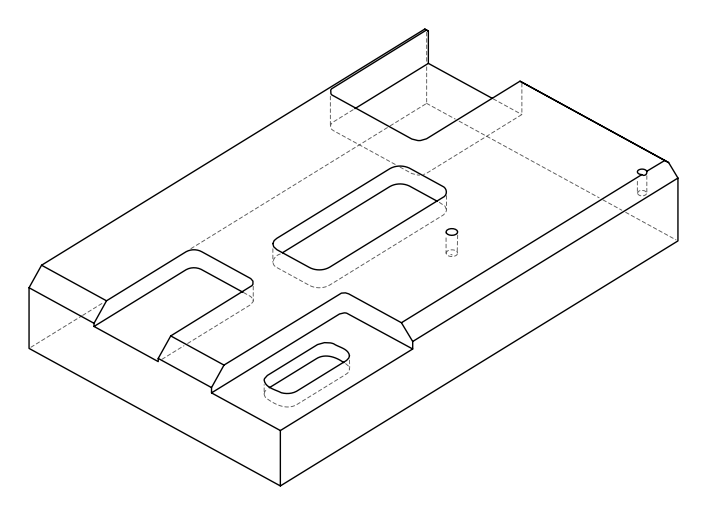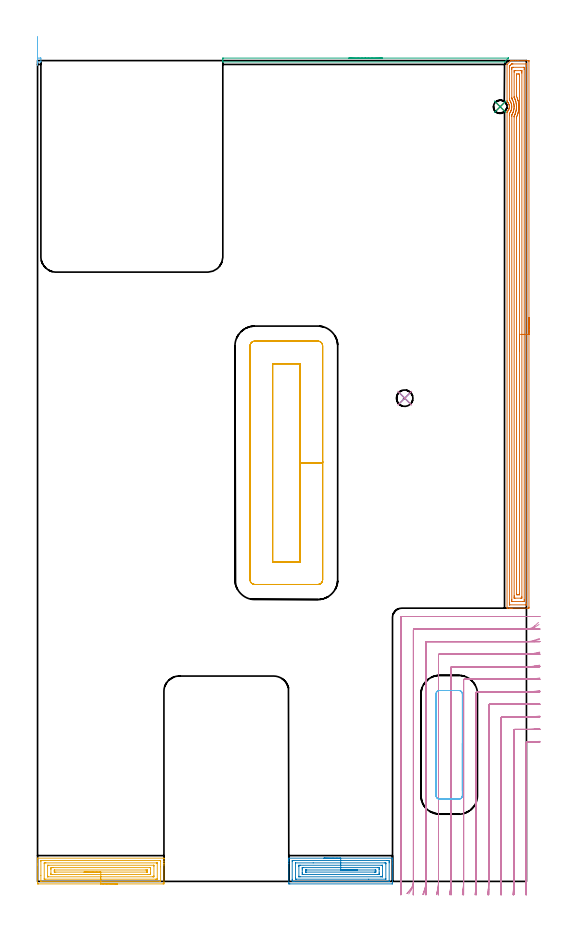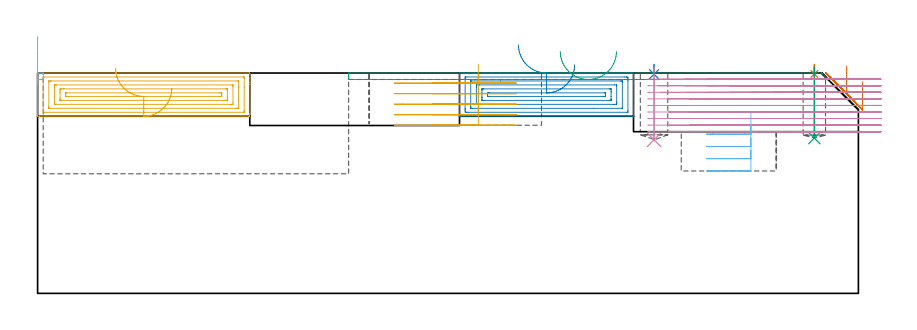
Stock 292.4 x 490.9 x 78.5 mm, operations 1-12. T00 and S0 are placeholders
(PLAN: 14 operations, 6 tool changes, 111.4 min)
(1 SPOT_DRILL | STEP1POCKET | NXT0321_9005460120000 | 0.03 min | 1 mm3)
(2 SPOT_DRILL_1 | STEP1POCKET_1 | NXT0321_9005460120000 | 0.03 min | 1 mm3)
(3 DRILL_BLIND_HOLE_INTO_CENTER | STEP1POCKET | NXT0301_126 | 0.1 min | 1118 mm3)
(4 DRILL_BLIND_HOLE_INTO_CENTER_1 | STEP1POCKET_1 | NXT0301_069 | 0.1 min | 1693 mm3)
(5 AREA_MILL | FG_CHAMFER_SURFACE | UGT0205_001 | 3.88 min | 9827 mm3)
(6 AREA_MILL_1 | FG_CHAMFER_SURFACE_1 | UGT0205_001 | 0.17 min | 10 mm3)
(7 AREA_MILL_2 | FG_CHAMFER_SURFACE_2 | UGT0205_001 | 13.37 min | 28684 mm3)
(8 AREA_MILL_3 | FG_CHAMFER_SURFACE_3 | UGT0205_001 | 3.23 min | 9075 mm3)
(9 AREA_MILL_4 | FG_CHAMFER_SURFACE_4 | UGT0205_001 | 1.51 min | 454 mm3)
(10 MILL_CORNER_NOTCH_RECTANGULAR | CORNER_NOTCH_RECTANGULAR | NXT0201_013 | Follow Part, ap 2.5, ae 75% | 37.44 min | 271999 mm3)
(11 MILL_RECTANGULAR_POCKET | POCKET_RECTANGULAR_STRAIGHT | UGT0201_100 | Follow Part, ap 4.5, ae 75% | 7.11 min | 184523 mm3)
(12 MILL_RECTANGULAR_POCKET_1 | POCKET_RECTANGULAR_STRAIGHT_1 | UGT0201_100 | Follow Part, ap 4.5, ae 75% | 1.74 min | 37816 mm3)
(13 MILL_SLOT | SLOT_PARTIAL_RECTANGULAR | NXT0201_012 | Follow Part, ap 4, ae 75% | 33.26 min | 492785 mm3)
(14 MILL_SLOT_1 | SLOT_PARTIAL_RECTANGULAR_1 | NXT0201_012 | Follow Part, ap 4, ae 75% | 9.45 min | 169216 mm3)
(TOOL NXT0321_9005460120000 | NC Spot Drill, 142deg, 12mm, Carbide, Uncoated | D12 PA142 FL30 Z2)
(TOOL NXT0301_126 | Carbide Drill 8mm [861.1-0800-024A1-GP GC34] | D8 PA150 FL25 Z2)
(TOOL NXT0301_069 | Carbide Drill 9.8mm [860.1-0980-029A1-MM 2214] | D9.8 PA140 FL47 Z2)
(TOOL UGT0205_001 | Chamfer Mill 20 x 3 x 45 deg. | D20 FL50 Z2)
(TOOL NXT0201_013 | ENDMILL 10mm | D10 FL30 Z4)
(TOOL UGT0201_100 | End Mill 18 mm | D18 FL22 Z2)
(TOOL NXT0201_012 | ENDMILL 16mm [2P460-1600-NA 1630] | D16 FL38 Z6)
(OP 1 SPOT_DRILL)
G17 G21 G94 G90
T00 M6
G54
G17 G0 G90 X276.7 Y463.3 S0 M3
G43 Z88.5 H0
G94 G81 G98 Z78.156 F250. R81.5
G80
M5
M2
(OP 2 SPOT_DRILL_1)
G17 G21 G94 G90
T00 M6
G54
G17 G0 G90 X219.6 Y289. S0 M3
G43 Z88.5 H0
G94 G81 G98 Z78.078 F250. R81.5
G80
M5
M2
(OP 3 DRILL_BLIND_HOLE_INTO_CENTER)
G17 G21 G94 G90
T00 M6
G54
G17 G0 G90 X276.7 Y463.3 S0 M3
G43 Z88.5 H1
G94 G81 G98 Z55.3 F250. R80.5
G80
M5
M2
(OP 4 DRILL_BLIND_HOLE_INTO_CENTER_1)
G17 G21 G94 G90
T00 M6
G54
G17 G0 G90 X219.6 Y289. S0 M3
G43 Z88.5 H1
G94 G81 G98 Z54.7 F250. R80.5
G80
M5
M2
(OP 5 AREA_MILL)
G17 G21 G94 G90
T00 M6
G54
G17 G0 G90 X47.8 Y-1.5 S1061 M3
G43 Z88.5 H0
Z73.1
G94 G1 X47.762 Z72.228 F250.
X47.648 Z71.363
X47.459 Z70.512
X47.197 Z69.68
X46.863 Z68.874
X46.46 Z68.1
X45.991 Z67.364
X45.46 Z66.672
X44.871 Z66.029
X44.228 Z65.44
X43.536 Z64.908
X42.8 Z64.44
X42.026 Z64.037
X41.22 Z63.703
X40.388 Z63.441
X39.536 Z63.252
X38.672 Z63.138
X37.8 Z63.1
X0.533
X0.217 Y-1.496 Z63.102
X0.01 Y-1.491 Z63.105
X0. Y-1.278 Z63.318
Y9.762 Z74.355
Y10.472 Z75.07
Y10.652 Z75.249
Y13.668 Z78.266
X0.007 Y13.875 Z78.468
X0.01 Y13.897 Z78.489
X0.09 Y13.9 Z78.5
X75.51
X75.59 Y13.897 Z78.489
X75.593 Y13.875 Z78.468
X75.6 Y13.667 Z78.265
Y11.902 Z76.501
Y10.652 Z75.249
Y10.472 Z75.07
Y9.762 Z74.355
Y-0.568 Z64.028
X75.599 Y-0.923 Z63.673
X75.597 Y-1.456 Z63.141
X75.593 Y-1.491 Z63.105
X75.067 Y-1.5 Z63.1
X37.8
Y-0.086 Z64.514
X2.308 Y-0.085 Z64.515
X2.255 Y-0.084 Z64.516
X2.15 Y-0.079 Z64.521
X2.01 Y-0.07 Z64.53
X2.008 Y-0.033 Z64.567
X2.002 Y0.274 Z64.874
X2. Y3.538 Z68.138
Y11.851 Z76.451
X2.003 Y12.433 Z77.033
X2.006 Y12.47 Z77.07
X2.008 Y12.475 Z77.075
X2.028 Y12.479 Z77.079
X2.097 Y12.483 Z77.083
X2.202 Y12.485 Z77.085
X2.255 Y12.486 Z77.086
X73.292 Y12.485 Z77.085
X73.345 Y12.484 Z77.084
X73.45 Y12.479 Z77.079
X73.59 Y12.47 Z77.07
X73.592 Y12.433 Z77.033
X73.598 Y12.125 Z76.725
X73.6 Y8.785 Z73.385
Y0.549 Z65.149
X73.597 Y-0.033 Z64.567
X73.594 Y-0.07 Z64.53
X73.592 Y-0.075 Z64.525
X73.572 Y-0.079 Z64.521
X73.503 Y-0.083 Z64.517
X73.398 Y-0.085 Z64.515
X73.345 Y-0.086 Z64.514
X37.8
Y1.328 Z65.928
X4.5 Y1.329 Z65.929
X4.083 Y1.33 Z65.93
X4.024 Y1.333 Z65.933
X4.015 Y1.334 Z65.934
X4.009 Y1.389 Z65.989
X4.003 Y1.499 Z66.099
X4. Y1.831 Z66.431
Y10.735 Z75.335
X4.002 Y10.818 Z75.418
X4.008 Y10.983 Z75.583
X4.014 Y11.066 Z75.666
X4.031 Y11.067 Z75.667
X4.083 Y11.069 Z75.669
X4.552 Y11.071 Z75.671
X4.97
X71.1
X71.517 Y11.069 Z75.669
X71.576 Y11.067 Z75.667
X71.585 Y11.066 Z75.666
X71.591 Y11.011 Z75.611
X71.597 Y10.9 Z75.5
X71.6 Y10.735 Z75.335
Y10.652 Z75.252
Y1.665 Z66.265
X71.598 Y1.582 Z66.182
X71.592 Y1.417 Z66.017
X71.586 Y1.334 Z65.934
X71.569 Y1.332 Z65.932
X71.517 Y1.331 Z65.931
X71.048 Y1.329 Z65.929
X70.63 Y1.328 Z65.928
X37.8
Y2.743 Z67.343
X6.306
X6.138 Y2.744 Z67.344
X6.055 Y2.746 Z67.346
X6.02 Y2.749 Z67.349
X6.01 Y2.771 Z67.371
X6.001 Y3.385 Z67.985
Y8.871 Z73.471
X6.008 Y9.61 Z74.21
X6.018 Y9.651 Z74.251
X6.06 Y9.653 Z74.253
X6.157 Y9.656 Z74.256
X6.353 Y9.657 Z74.257
X6.744
X69.294
X69.462 Y9.656 Z74.256
X69.545 Y9.654 Z74.254
X69.58 Y9.651 Z74.251
X69.59 Y9.629 Z74.229
X69.599 Y9.015 Z73.615
Y3.529 Z68.129
X69.592 Y2.79 Z67.39
X69.582 Y2.749 Z67.349
X69.54 Y2.746 Z67.346
X69.443 Y2.744 Z67.344
X69.247 Y2.743 Z67.343
X68.856
X37.8
Y4.157 Z68.757
X8.519
X8.258 Y4.158 Z68.758
X8.084 Y4.161 Z68.761
X8.023 Y4.164 Z68.764
X8.009 Y4.169 Z68.769
X8.006 Y4.183 Z68.783
X8.002 Y4.246 Z68.846
X8. Y4.419 Z69.019
Y4.94 Z69.54
Y7.09 Z71.69
X8.001 Y7.61 Z72.21
X8.005 Y7.981 Z72.581
X8.01 Y8.234 Z72.834
X8.261 Y8.24 Z72.84
X8.519 Y8.242 Z72.842
X9.145 Y8.243 Z72.843
X9.406
X67.081
X67.342 Y8.242 Z72.842
X67.516 Y8.239 Z72.839
X67.577 Y8.236 Z72.836
X67.591 Y8.231 Z72.831
X67.594 Y8.217 Z72.817
X67.598 Y8.154 Z72.754
X67.6 Y7.981 Z72.581
Y7.46 Z72.06
Y5.31 Z69.91
X67.599 Y4.789 Z69.389
X67.595 Y4.419 Z69.019
X67.59 Y4.166 Z68.766
X67.339 Y4.16 Z68.76
X67.081 Y4.158 Z68.758
X66.455 Y4.157 Z68.757
X66.194
X37.8
Y5.571 Z70.171
X10.92 Y5.572 Z70.172
X10.294 Y5.575 Z70.175
X10.026 Y5.578 Z70.178
X10.01 Y5.585 Z70.185
X10.004 Y5.6 Z70.2
X10.001 Y6.2 Z70.8
Y6.493 Z71.093
X10.008 Y6.789 Z71.389
X10.01 Y6.823 Z71.423
X10.021 Y6.824 Z71.424
X10.059 Y6.827 Z71.427
X10.137 Y6.828 Z71.428
X10.294 Y6.829 Z71.429
X64.68 Y6.828 Z71.428
X65.306 Y6.825 Z71.425
X65.574 Y6.822 Z71.422
X65.59 Y6.815 Z71.415
X65.596 Y6.799 Z71.399
X65.599 Y6.2 Z70.8
Y5.907 Z70.507
X65.592 Y5.611 Z70.211
X65.59 Y5.577 Z70.177
X65.579 Y5.575 Z70.175
X65.541 Y5.573 Z70.173
X65.463 Y5.572 Z70.172
X65.306 Y5.571 Z70.171
X37.8
X36.928 Z70.209
X36.063 Z70.323
X35.212 Z70.512
X34.38 Z70.774
X33.574 Z71.108
X32.8 Z71.511
X32.064 Z71.98
X31.372 Z72.511
X30.729 Z73.1
X30.14 Z73.743
X29.608 Z74.435
X29.14 Z75.171
X28.737 Z75.945
X28.403 Z76.751
X28.141 Z77.583
X27.952 Z78.435
X27.838 Z79.299
X27.8 Z80.171
G0 Z88.5
M5
M2
(OP 6 AREA_MILL_1)
G17 G21 G94 G90
T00 M6
G54
G17 G0 G90 X0. Y491.25 S1061 M3
G43 Z91.491 H0
G94 G1 Y490.661 Z90.848 F250.
Y490.13 Z90.156
Y489.661 Z89.42
Y489.258 Z88.646
Y488.924 Z87.84
Y488.662 Z87.008
Y488.473 Z86.156
Y488.359 Z85.291
Y488.321 Z84.42
Y488.359 Z83.548
Y488.473 Z82.683
Y488.662 Z81.832
Y488.924 Z81.
Y489.258 Z80.194
Y489.661 Z79.42
Y490.13 Z78.684
Y490.661 Z77.992
Y491.25 Z77.349
Y492.336 Z76.261
X0.003 Y492.391 Z76.205
X0.111 Y492.397 Z76.203
X0.255 Y492.4 Z76.2
X1.444
X1.746
X1.889 Y492.397 Z76.203
X1.997 Y492.391 Z76.206
X2. Y492.336 Z76.261
X1.999 Y490.239 Z78.359
X1.99 Y490.103 Z78.489
X1.889 Y490.1 Z78.5
X0.111
X0.01 Y490.103 Z78.489
X0. Y490.24 Z78.358
Y490.816 Z77.783
Y491.25 Z77.349
Y491.893 Z76.759
Y492.585 Z76.228
Y493.321 Z75.76
Y494.095 Z75.357
Y494.901 Z75.023
Y495.733 Z74.761
Y496.585 Z74.572
Y497.45 Z74.458
Y498.321 Z74.42
Y499.193 Z74.458
Y500.058 Z74.572
Y500.909 Z74.761
Y501.741 Z75.023
Y502.547 Z75.357
Y503.321 Z75.76
Y504.057 Z76.228
Y504.749 Z76.759
Y505.392 Z77.349
G0 Z88.5
M5
M2
(OP 7 AREA_MILL_2)
G17 G21 G94 G90
T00 M6
G54
G17 G0 G90 X293.9 Y337.15 S1061 M3
G43 Z88.5 H0
Z75.4
G94 G1 Y337.112 Z74.528 F250.
Y336.998 Z73.664
Y336.809 Z72.812
Y336.547 Z71.98
Y336.213 Z71.174
Y335.81 Z70.4
Y335.342 Z69.664
Y334.81 Z68.972
Y334.221 Z68.329
Y333.578 Z67.74
Y332.886 Z67.208
Y332.15 Z66.74
Y331.376 Z66.337
Y330.57 Z66.003
Y329.738 Z65.741
Y328.886 Z65.552
Y328.022 Z65.438
Y327.15 Z65.4
X293.899 Y164.025 Z65.401
X293.897 Y163.617 Z65.402
X293.892 Y163.41 Z65.405
X293.496 Y163.4 Z65.801
X283.838 Z75.457
X283.309 Z75.988
X282.96 Z76.336
X282.431 Z76.865
X282.082 Z77.213
X281.121 Z78.178
X280.959 Y163.402 Z78.334
X280.802 Y163.41 Z78.489
X280.8 Y163.578 Z78.5
Y459.885
X280.799 Y460.254 Z78.484
X280.87 Y460.326 Z78.419
X280.925 Y460.379 Z78.368
X281.062 Y460.512 Z78.235
X281.204 Y460.667 Z78.095
X281.236 Y460.702 Z78.062
X281.483 Y461.026 Z77.815
X281.496 Y461.048 Z77.802
X281.655 Y461.304 Z77.642
X281.807 Y461.596 Z77.49
X281.981 Y462.037 Z77.314
X282.002 Y462.119 Z77.29
X282.055 Y462.302 Z77.242
X282.082 Y462.397 Z77.217
X282.103 Y462.476 Z77.194
X282.106 Y462.489 Z77.191
X282.116 Y462.566 Z77.177
X282.14 Y462.725 Z77.155
X282.16 Y462.864 Z77.133
X282.171 Y462.934 Z77.124
X282.177 Y463.083 Z77.119
X282.18 Y463.249 Z77.106
X282.181 Y463.27 Z77.105
X282.184 Y463.315 Z77.106
X282.187 Y463.382 Z77.107
X282.181 Y463.46 Z77.111
X282.18 Y463.484 Z77.115
X282.17 Y463.637 Z77.129
X282.155 Y463.831 Z77.143
X282.066 Y464.276 Z77.23
X282.04 Y464.354 Z77.253
X281.971 Y464.58 Z77.328
X281.923 Y464.729 Z77.375
X281.891 Y464.801 Z77.406
X281.729 Y465.169 Z77.569
X281.643 Y465.323 Z77.655
X281.612 Y465.377 Z77.686
X281.483 Y465.577 Z77.816
X281.476 Y465.586 Z77.823
X281.392 Y465.695 Z77.905
X281.293 Y465.825 Z78.007
X281.089 Y466.062 Z78.211
X280.992 Y466.158 Z78.308
X280.899 Y466.247 Z78.396
X280.802 Y466.345 Z78.488
X280.8 Y467.035 Z78.5
Y488.487
X280.804 Y488.594 Z78.489
X280.879 Y488.68 Z78.418
X283.055 Y490.857 Z76.242
X283.09 Y490.89 Z76.207
X283.361 Y490.899 Z75.934
X283.658 Y490.9 Z75.641
X284.017 Z75.282
X284.716 Z74.58
X285.943 Z73.354
X287.35 Z71.946
X293.496 Z65.801
X293.763 Y490.898 Z65.535
X293.892 Y490.89 Z65.406
X293.899 Y490.759 Z65.399
X293.9 Y490.275 Z65.4
Y327.15
X292.486 Z66.814
Y165.948
X292.479 Y165.417 Z66.821
X292.459 Y165.41 Z66.841
X292.388 Y165.405 Z66.912
X292.28 Y165.402 Z67.02
X292.145 Y165.4 Z67.155
X291.74 Z67.56
X282.486 Z76.814
X282.29 Y165.403 Z77.01
X282.257 Y165.405 Z77.043
X282.226 Y165.409 Z77.074
X282.221 Y165.452 Z77.079
X282.216 Y165.676 Z77.084
X282.215 Y165.812 Z77.085
X282.214 Y166.571 Z77.086
Y458.097
X282.215 Y458.855 Z77.085
X282.217 Y458.991 Z77.083
X282.221 Y459.18 Z77.079
X282.232 Y459.266 Z77.068
X282.279 Y459.335 Z77.021
X282.42 Y459.54 Z76.88
X282.648 Y459.885 Z76.652
X282.767 Y460.081 Z76.533
X282.96 Y460.451 Z76.34
X283.06 Y460.677 Z76.24
X283.102 Y460.779 Z76.198
X283.222 Y461.093 Z76.078
X283.298 Y461.328 Z76.002
X283.393 Y461.672 Z75.907
X283.446 Y461.872 Z75.854
X283.479 Y462.038 Z75.821
X283.559 Y462.566 Z75.741
X283.57 Y462.657 Z75.73
X283.578 Y462.743 Z75.722
X283.582 Y462.827 Z75.718
X283.596 Y463.46 Z75.704
X283.592 Y463.585 Z75.708
X283.584 Y463.718 Z75.716
X283.555 Y464.046 Z75.745
X283.514 Y464.354 Z75.786
X283.432 Y464.767 Z75.868
X283.37 Y465.032 Z75.93
X283.303 Y465.248 Z75.997
X283.202 Y465.564 Z76.098
X282.975 Y466.127 Z76.325
X282.968 Y466.142 Z76.332
X282.96 Y466.158 Z76.34
X282.651 Y466.721 Z76.649
X282.442 Y467.035 Z76.858
X282.221 Y467.349 Z77.079
X282.219 Y467.368 Z77.081
X282.217 Y467.415 Z77.083
X282.214 Y467.794 Z77.086
Y467.929
Y486.7
X282.216 Y487.457 Z77.084
X282.219 Y487.525 Z77.081
X282.221 Y487.555 Z77.079
X282.252 Y487.594 Z77.048
X282.606 Y487.954 Z76.694
X283.138 Y488.487 Z76.162
X283.495 Y488.836 Z75.805
X283.543 Y488.881 Z75.757
X283.636 Y488.89 Z75.664
X283.838 Y488.894 Z75.462
X284.311 Y488.899 Z74.989
X292.213 Y488.9 Z67.087
X292.41 Y488.897 Z66.89
X292.443 Y488.895 Z66.857
X292.474 Y488.891 Z66.826
X292.479 Y488.848 Z66.821
X292.484 Y488.624 Z66.816
X292.485 Y488.487 Z66.815
X292.486 Y487.729 Z66.814
Y327.15
X291.072 Z68.228
X291.071 Y168.494 Z68.229
X291.07 Y168.282 Z68.23
X291.065 Y167.6 Z68.235
X291.052 Y167.407 Z68.248
X289.984 Y167.4 Z69.316
X284.033 Y167.401 Z75.267
X283.838 Y167.405 Z75.462
X283.648 Y167.41 Z75.652
X283.635 Y167.6 Z75.665
X283.632 Y167.809 Z75.668
X283.629 Y168.494 Z75.671
Y168.707
X283.628 Y457.416 Z75.672
X283.629 Y458.097 Z75.671
X283.631 Y458.307 Z75.669
X283.635 Y458.38 Z75.665
X283.639 Y458.427 Z75.661
X283.66 Y458.463 Z75.64
X283.838 Y458.767 Z75.462
X283.918 Y458.909 Z75.382
X283.961 Y458.991 Z75.339
X284.116 Y459.299 Z75.184
X284.209 Y459.507 Z75.091
X284.365 Y459.885 Z74.935
X284.466 Y460.14 Z74.834
X284.67 Y460.779 Z74.63
X284.681 Y460.814 Z74.619
X284.716 Y460.942 Z74.584
X284.848 Y461.538 Z74.452
X284.869 Y461.672 Z74.431
X284.961 Y462.317 Z74.339
X284.983 Y462.566 Z74.317
X285.003 Y463.167 Z74.297
X285.01 Y463.46 Z74.29
X284.974 Y464.091 Z74.326
X284.952 Y464.354 Z74.348
X284.907 Y464.698 Z74.393
X284.833 Y465.128 Z74.467
X284.808 Y465.248 Z74.492
X284.716 Y465.658 Z74.584
X284.57 Y466.142 Z74.73
X284.499 Y466.362 Z74.801
X284.23 Y467.035 Z75.07
X284.108 Y467.311 Z75.192
X283.838 Y467.831 Z75.462
X283.784 Y467.929 Z75.516
X283.713 Y468.057 Z75.587
X283.635 Y468.189 Z75.665
X283.633 Y468.228 Z75.667
X283.631 Y468.313 Z75.669
X283.629 Y468.483 Z75.671
X283.628 Y468.823 Z75.672
X283.629 Y485.806 Z75.671
Y486.018
X283.633 Y486.359 Z75.667
X283.636 Y486.524 Z75.664
X283.8 Y486.7 Z75.5
X283.819 Y486.719 Z75.481
X283.838 Y486.737 Z75.462
X284.01 Y486.89 Z75.29
X284.179 Y486.894 Z75.121
X284.52 Y486.899 Z74.78
X290.667 Z68.633
X290.862 Y486.895 Z68.438
X291.052 Y486.89 Z68.248
X291.064 Y486.7 Z68.236
X291.068 Y486.491 Z68.232
X291.071 Y485.806 Z68.229
Y485.593
X291.072 Y327.15 Z68.228
X289.657 Z69.643
Y170.282
X289.654 Y169.724 Z69.646
X289.65 Y169.534 Z69.65
X289.641 Y169.41 Z69.659
X289.539 Y169.407 Z69.761
X289.094 Y169.4 Z70.206
X285.582 Z73.718
X285.162 Y169.407 Z74.138
X285.062 Y169.41 Z74.238
X285.05 Y169.471 Z74.25
X285.048 Y169.545 Z74.252
X285.044 Y169.948 Z74.256
X285.043 Y170.282 Z74.257
Y170.843
Y457.203
X285.045 Y457.484 Z74.255
X285.048 Y457.624 Z74.252
X285.051 Y457.69 Z74.249
X285.072 Y457.734 Z74.228
X285.246 Y458.097 Z74.054
X285.359 Y458.336 Z73.941
X285.594 Y458.879 Z73.706
X285.626 Y458.958 Z73.674
X285.638 Y458.991 Z73.662
X285.765 Y459.352 Z73.535
X285.851 Y459.623 Z73.449
X285.932 Y459.885 Z73.368
X286.052 Y460.312 Z73.248
X286.16 Y460.779 Z73.14
X286.217 Y461.038 Z73.083
X286.314 Y461.672 Z72.986
X286.333 Y461.814 Z72.967
X286.373 Y462.168 Z72.927
X286.402 Y462.566 Z72.898
X286.406 Y462.633 Z72.894
X286.428 Y463.46 Z72.872
Y463.505
X286.379 Y464.354 Z72.921
X286.371 Y464.457 Z72.929
X286.323 Y464.871 Z72.977
X286.267 Y465.248 Z73.033
X286.222 Y465.502 Z73.078
X286.088 Y466.142 Z73.212
X286.039 Y466.355 Z73.261
X285.95 Y466.673 Z73.35
X285.836 Y467.035 Z73.464
X285.775 Y467.222 Z73.525
X285.594 Y467.701 Z73.706
X285.503 Y467.929 Z73.797
X285.437 Y468.089 Z73.863
X285.212 Y468.562 Z74.088
X285.086 Y468.823 Z74.214
X285.051 Y468.896 Z74.249
X285.048 Y468.964 Z74.252
X285.045 Y469.104 Z74.255
X285.043 Y469.384 Z74.257
Y484.018
X285.046 Y484.576 Z74.254
X285.05 Y484.766 Z74.25
X285.059 Y484.89 Z74.241
X285.161 Y484.893 Z74.139
X285.606 Y484.9 Z73.694
X289.118 Z70.182
X289.538 Y484.893 Z69.762
X289.638 Y484.89 Z69.662
X289.65 Y484.829 Z69.65
X289.652 Y484.755 Z69.648
X289.656 Y484.352 Z69.644
X289.657 Y484.018 Z69.643
Y483.457
Y327.15
X288.243 Z71.057
Y172.054
X288.228 Y171.41 Z71.072
X288.004 Y171.404 Z71.296
X287.35 Y171.401 Z71.95
X287.128 Z72.172
X286.472 Y171.41 Z72.828
X286.457 Y172.069 Z72.843
Y172.084
Y456.324
X286.472 Y457.056 Z72.828
X286.514 Y457.16 Z72.786
X286.531 Y457.203 Z72.769
X286.774 Y457.789 Z72.526
X286.897 Y458.097 Z72.403
X287.021 Y458.432 Z72.279
X287.203 Y458.991 Z72.097
X287.238 Y459.105 Z72.062
X287.35 Y459.496 Z71.95
X287.428 Y459.806 Z71.872
X287.446 Y459.885 Z71.854
X287.587 Y460.538 Z71.713
X287.624 Y460.779 Z71.676
X287.703 Y461.313 Z71.597
X287.748 Y461.672 Z71.552
X287.79 Y462.119 Z71.51
X287.814 Y462.566 Z71.486
X287.828 Y462.974 Z71.472
X287.839 Y463.46 Z71.461
X287.822 Y463.873 Z71.478
X287.795 Y464.354 Z71.505
X287.758 Y464.833 Z71.542
X287.712 Y465.248 Z71.588
X287.614 Y465.872 Z71.686
X287.562 Y466.142 Z71.738
X287.383 Y467.001 Z71.917
X287.375 Y467.035 Z71.925
X287.35 Y467.127 Z71.95
X287.101 Y467.929 Z72.199
X286.963 Y468.323 Z72.337
X286.764 Y468.823 Z72.536
X286.472 Y469.529 Z72.828
X286.458 Y469.717 Z72.842
Y469.732
X286.457 Y482.246 Z72.843
X286.472 Y482.89 Z72.828
X286.696 Y482.896 Z72.604
X287.35 Y482.899 Z71.95
X287.572 Y482.898 Z71.728
X288.228 Y482.89 Z71.072
X288.236 Y482.231 Z71.064
X288.243 Y481.337 Z71.057
Y327.15
Y326.278 Z71.095
Y325.414 Z71.209
Y324.562 Z71.398
Y323.73 Z71.66
Y322.924 Z71.994
Y322.15 Z72.397
Y321.414 Z72.865
Y320.722 Z73.396
Y320.079 Z73.986
Y319.49 Z74.629
Y318.958 Z75.321
Y318.49 Z76.057
Y318.087 Z76.831
Y317.753 Z77.637
Y317.491 Z78.469
Y317.302 Z79.32
Y317.188 Z80.185
Y317.15 Z81.057
G0 Z88.5
M5
M2
(OP 8 AREA_MILL_3)
G17 G21 G94 G90
T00 M6
G54
G17 G0 G90 X171.3 Y13.9 S1061 M3
G43 Z88.5 H0
G94 G1 X171.338 Z87.628 F250.
X171.452 Z86.763
X171.641 Z85.912
X171.903 Z85.08
X172.237 Z84.274
X172.64 Z83.5
X173.108 Z82.764
X173.64 Z82.072
X174.229 Z81.429
X174.872 Z80.84
X175.564 Z80.308
X176.3 Z79.84
X177.074 Z79.437
X177.88 Z79.103
X178.712 Z78.841
X179.564 Z78.652
X180.428 Z78.538
X181.3 Z78.5
X212.126
X212.29 Y13.897 Z78.488
X212.293 Y13.851 Z78.442
X212.3 Y13.452 Z78.051
Y13.125 Z77.724
Y12.433 Z77.028
Y11.196 Z75.793
Y10.652 Z75.247
Y10.034 Z74.629
Y-0.923 Z63.674
X212.298 Y-1.197 Z63.4
X212.29 Y-1.492 Z63.106
X211.995 Y-1.499 Z63.099
X150.92 Y-1.5 Z63.1
X150.348 Y-1.494 Z63.104
X150.308 Y-1.492 Z63.106
X150.3 Y-0.923 Z63.674
Y10.652 Z75.247
Y12.087 Z76.683
Y12.433 Z77.028
Y13.125 Z77.724
Y13.452 Z78.052
X150.307 Y13.851 Z78.442
X150.31 Y13.897 Z78.488
X150.474 Y13.9 Z78.5
X181.3
Y12.486 Z77.086
X208.999
X209.843 Y12.482 Z77.082
X209.893 Y12.479 Z77.079
X210.29 Y12.433 Z77.033
X210.297 Y12.03 Z76.63
X210.299 Y11.542 Z76.142
X210.3 Y11.137 Z75.737
X210.299 Y0.453 Z65.053
X210.292 Y-0.033 Z64.567
X210.29 Y-0.077 Z64.523
X210.105 Y-0.082 Z64.518
X209.999 Y-0.085 Z64.515
X153.601 Y-0.086 Z64.514
X152.757 Y-0.082 Z64.518
X152.707 Y-0.079 Z64.521
X152.31 Y-0.033 Z64.567
X152.303 Y0.37 Z64.97
X152.301 Y0.858 Z65.458
X152.3 Y1.264 Z65.864
X152.301 Y11.947 Z76.547
X152.308 Y12.433 Z77.033
X152.31 Y12.477 Z77.077
X152.495 Y12.482 Z77.082
X152.601 Y12.485 Z77.085
X181.3 Y12.486 Z77.086
Y11.072 Z75.672
X207.685 Y11.071 Z75.671
X208.106 Y11.07 Z75.67
X208.245 Y11.068 Z75.668
X208.287 Y11.065 Z75.665
X208.294 Y10.975 Z75.575
X208.298 Y10.846 Z75.446
X208.3 Y10.652 Z75.252
Y10.458 Z75.058
X208.299 Y1.556 Z66.156
X208.29 Y1.361 Z65.961
X208.281 Y1.335 Z65.935
X208.263 Y1.332 Z65.932
X208.211 Y1.329 Z65.929
X198.084 Y1.328 Z65.928
X154.915 Y1.329 Z65.929
X154.494 Y1.33 Z65.93
X154.355 Y1.332 Z65.932
X154.313 Y1.335 Z65.935
X154.306 Y1.425 Z66.025
X154.302 Y1.554 Z66.154
X154.3 Y1.748 Z66.348
Y1.942 Z66.542
X154.301 Y10.844 Z75.444
X154.31 Y11.038 Z75.638
X154.319 Y11.065 Z75.665
X154.337 Y11.068 Z75.668
X154.389 Y11.071 Z75.671
X164.842 Y11.072 Z75.672
X181.3
Y9.657 Z74.257
X205.53
X206.232 Y9.655 Z74.255
X206.272 Y9.653 Z74.253
X206.288 Y9.651 Z74.251
X206.291 Y9.632 Z74.232
X206.296 Y9.527 Z74.127
X206.299 Y9.314 Z73.914
X206.3 Y3.547 Z68.147
X206.298 Y3.093 Z67.693
X206.295 Y2.875 Z67.475
X206.29 Y2.767 Z67.367
X206.287 Y2.749 Z67.349
X206.265 Y2.747 Z67.347
X206.212 Y2.745 Z67.345
X205.425 Y2.743 Z67.343
X205.32
X157.07
X156.368 Y2.745 Z67.345
X156.328 Y2.747 Z67.347
X156.312 Y2.749 Z67.349
X156.309 Y2.768 Z67.368
X156.304 Y2.873 Z67.473
X156.301 Y3.086 Z67.686
X156.3 Y8.853 Z73.453
X156.302 Y9.307 Z73.907
X156.305 Y9.525 Z74.125
X156.31 Y9.633 Z74.233
X156.313 Y9.651 Z74.251
X156.335 Y9.653 Z74.253
X156.388 Y9.655 Z74.255
X157.175 Y9.657 Z74.257
X157.28
X181.3
Y8.243 Z72.843
X203.638 Y8.242 Z72.842
X204.273 Y8.239 Z72.839
X204.282 Y8.237 Z72.837
X204.293 Y8.218 Z72.818
X204.297 Y7.981 Z72.581
X204.3 Y7.321 Z71.921
Y7.09 Z71.69
Y5.54 Z70.14
Y4.65 Z69.25
X204.298 Y4.419 Z69.019
X204.294 Y4.254 Z68.854
X204.29 Y4.174 Z68.774
X204.28 Y4.164 Z68.764
X204.239 Y4.161 Z68.761
X204.164 Y4.159 Z68.759
X203.901 Y4.157 Z68.757
X203.638
X158.962 Y4.158 Z68.758
X158.327 Y4.161 Z68.761
X158.318 Y4.163 Z68.763
X158.307 Y4.182 Z68.782
X158.303 Y4.419 Z69.019
X158.3 Y5.079 Z69.679
Y5.31 Z69.91
Y6.86 Z71.46
Y7.75 Z72.35
X158.302 Y7.981 Z72.581
X158.306 Y8.146 Z72.746
X158.31 Y8.226 Z72.826
X158.32 Y8.236 Z72.836
X158.361 Y8.239 Z72.839
X158.436 Y8.241 Z72.841
X158.699 Y8.243 Z72.843
X158.962
X181.3
Y6.829 Z71.429
X201.851 Y6.828 Z71.428
X202.115 Y6.827 Z71.427
X202.23 Y6.824 Z71.424
X202.281 Y6.822 Z71.422
X202.29 Y6.796 Z71.396
X202.297 Y6.646 Z71.246
X202.299 Y6.2 Z70.8
X202.298 Y5.754 Z70.354
X202.292 Y5.604 Z70.204
X202.29 Y5.582 Z70.182
X202.281 Y5.578 Z70.178
X202.245 Y5.575 Z70.175
X202.166 Y5.573 Z70.173
X201.851 Y5.571 Z70.171
X201.588
X160.749 Y5.572 Z70.172
X160.485 Y5.573 Z70.173
X160.37 Y5.576 Z70.176
X160.319 Y5.578 Z70.178
X160.31 Y5.604 Z70.204
X160.303 Y5.754 Z70.354
X160.301 Y6.2 Z70.8
X160.302 Y6.646 Z71.246
X160.307 Y6.796 Z71.396
X160.31 Y6.818 Z71.418
X160.319 Y6.822 Z71.422
X160.355 Y6.825 Z71.425
X160.434 Y6.827 Z71.427
X160.749 Y6.829 Z71.429
X161.012
X181.3
X182.172 Z71.467
X183.036 Z71.581
X183.888 Z71.77
X184.72 Z72.032
X185.526 Z72.366
X186.3 Z72.769
X187.036 Z73.237
X187.728 Z73.768
X188.371 Z74.358
X188.96 Z75.001
X189.492 Z75.693
X189.96 Z76.429
X190.363 Z77.203
X190.697 Z78.009
X190.959 Z78.841
X191.148 Z79.692
X191.262 Z80.557
X191.3 Z81.429
G0 Z88.5
M5
M2
(OP 9 AREA_MILL_4)
G17 G21 G94 G90
T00 M6
G54
G17 G0 G90 X186.2 Y492.4 S1061 M3
G43 Z88.5 H0
Z86.2
G94 G1 X186.238 Z85.328 F250.
X186.352 Z84.463
X186.541 Z83.612
X186.803 Z82.78
X187.137 Z81.974
X187.54 Z81.2
X188.008 Z80.464
X188.54 Z79.772
X189.129 Z79.129
X189.772 Z78.54
X190.464 Z78.008
X191.2 Z77.54
X191.974 Z77.137
X192.78 Z76.803
X193.612 Z76.541
X194.464 Z76.352
X195.328 Z76.238
X196.2 Z76.2
X281.439 Y492.399 Z76.199
X281.511 Y492.398 Z76.198
X281.568 Y492.396 Z76.196
X281.58 Y492.393 Z76.198
X281.583 Y492.391 Z76.199
X281.562 Y492.358 Z76.234
X281.48 Y492.278 Z76.318
X281.439 Y492.238 Z76.359
X279.457 Y490.257 Z78.342
X279.332 Y490.133 Z78.463
X279.295 Y490.104 Z78.49
X279.208 Y490.1 Z78.5
X110.96
X110.81 Y490.103 Z78.488
X110.8 Y490.201 Z78.391
Y490.302 Z78.297
Y490.624 Z77.975
Y491.25 Z77.344
X110.804 Y492.391 Z76.205
X110.82 Y492.393 Z76.204
X110.961 Y492.4 Z76.2
X196.2
X197.072 Z76.238
X197.936 Z76.352
X198.788 Z76.541
X199.62 Z76.803
X200.426 Z77.137
X201.2 Z77.54
X201.936 Z78.008
X202.628 Z78.54
X203.271 Z79.129
X203.86 Z79.772
X204.392 Z80.464
X204.86 Z81.2
X205.263 Z81.974
X205.597 Z82.78
X205.859 Z83.612
X206.048 Z84.463
X206.162 Z85.328
X206.2 Z86.2
G0 Z88.5
M5
M2
(OP 10 MILL_CORNER_NOTCH_RECTANGULAR)
G17 G21 G94 G90
T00 M6
G54
G17 G0 G90 X300.393 Y83.775 S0 M3
G43 Z88.641 H0
Z76.303
G94 G1 X297.4 Y83.572 F250.
G2 X292.791 Y83.401 R75. F500.
G3 X292.3 Y82.908 R0.5
G1 Y-0.021
G2 X292.135 Y-5. R75.
G1 X291.935 Y-7.993 F250.
G0 Z88.641
X300.392 Y91.316
Z76.303
G1 X297.4 Y91.091
G2 X292.326 Y90.9 R67.5 F500.
G1 X285.294
G3 X284.8 Y90.406 R0.5
G1 Y-0.021
G2 X284.616 Y-5. R67.5
G1 X284.395 Y-7.992 F250.
G0 Z88.641
X300.389 Y98.869
Z76.303
G1 X297.4 Y98.615
G2 X292.326 Y98.4 R60. F500.
G1 X277.794
G3 X277.3 Y97.906 R0.5
G1 Y-0.021
G2 X277.093 Y-5. R60.
G1 X276.844 Y-7.99 F250.
G0 Z88.641
X300.386 Y106.436
Z76.303
G1 X297.4 Y106.146
G2 X292.326 Y105.9 R52.5 F500.
G1 X270.295
G3 X269.8 Y105.405 R0.5
G1 Y-0.021
G2 X269.563 Y-5. R52.5
G1 X269.279 Y-7.986 F250.
G0 Z88.641
X300.381 Y114.025
Z76.303
G1 X297.4 Y113.687
G2 X292.326 Y113.4 R45. F500.
G1 X262.795
G3 X262.3 Y112.905 R0.5
G1 Y-0.021
G2 X262.024 Y-5. R45.
G1 X261.692 Y-7.982 F250.
G0 Z88.641
X300.372 Y121.651
Z76.303
G1 X297.4 Y121.245
G2 X292.326 Y120.9 R37.5 F500.
G1 X255.295
G3 X254.8 Y120.405 R0.5
G1 Y-0.021
G2 X254.468 Y-5. R37.5
G1 X254.07 Y-7.973 F250.
G0 Z88.641
X300.357 Y129.34
Z76.303
G1 X297.4 Y128.832
G2 X292.326 Y128.4 R30. F500.
G1 X247.796
G3 X247.3 Y127.904 R0.5
G1 Y-0.021
G2 X246.884 Y-5. R30.
G1 X246.386 Y-7.958 F250.
G0 Z88.641
X300.323 Y137.156
Z76.303
G1 X297.4 Y136.48
G2 X292.326 Y135.9 R22.5 F500.
G1 X240.296
G3 X239.8 Y135.404 R0.5
G1 Y-0.021
G2 X239.242 Y-5. R22.5
G1 X238.578 Y-7.926 F250.
G0 Z88.641
X300.223 Y145.299
Z76.303
G1 X297.4 Y144.284
G2 X292.326 Y143.4 R15. F500.
G1 X232.796
G3 X232.3 Y142.904 R0.5
G1 Y-0.021
G2 X231.449 Y-5. R15.
G1 X230.453 Y-7.83 F250.
G0 Z88.641
X299.609 Y154.906
Z76.303
G1 X297.4 Y152.877
G2 X292.326 Y150.9 R7.5 F500.
G1 X225.296
G3 X224.8 Y150.404 R0.5
G1 Y-0.021
G2 X222.908 Y-5. R7.5
G1 X220.917 Y-7.243 F250.
G0 Z88.641
X295.326 Y158.4
Z76.303
G1 X292.326
X217.796 F500.
G3 X217.3 Y157.904 R0.5
G1 Y-0.021
Y-3.021 F250.
G0 Z88.641
X300.396 Y83.666
Z73.965
G1 X297.4 Y83.506
G2 X293.408 Y83.4 R75. F500.
G1 X292.794
G3 X292.3 Y82.906 R0.5
G1 Y-0.021
G2 X292.135 Y-5. R75.
G1 X291.935 Y-7.993 F250.
G0 Z88.641
X300.395 Y91.196
Z73.965
G1 X297.4 Y91.018
G2 X293.408 Y90.9 R67.5 F500.
G1 X285.294
G3 X284.8 Y90.406 R0.5
G1 Y-0.021
G2 X284.616 Y-5. R67.5
G1 X284.395 Y-7.992 F250.
G0 Z88.641
X300.393 Y98.733
Z73.965
G1 X297.4 Y98.533
G2 X293.408 Y98.4 R60. F500.
G1 X277.794
G3 X277.3 Y97.906 R0.5
G1 Y-0.021
G2 X277.093 Y-5. R60.
G1 X276.844 Y-7.99 F250.
G0 Z88.641
X300.391 Y106.28
Z73.965
G1 X297.4 Y106.052
G2 X293.408 Y105.9 R52.5 F500.
G1 X270.295
G3 X269.8 Y105.405 R0.5
G1 Y-0.021
G2 X269.563 Y-5. R52.5
G1 X269.279 Y-7.986 F250.
G0 Z88.641
X300.388 Y113.844
Z73.965
G1 X297.4 Y113.577
G2 X293.408 Y113.4 R45. F500.
G1 X262.795
G3 X262.3 Y112.905 R0.5
G1 Y-0.021
G2 X262.024 Y-5. R45.
G1 X261.692 Y-7.982 F250.
G0 Z88.641
X300.383 Y121.433
Z73.965
G1 X297.4 Y121.113
G2 X293.408 Y120.9 R37.5 F500.
G1 X255.295
G3 X254.8 Y120.405 R0.5
G1 Y-0.021
G2 X254.468 Y-5. R37.5
G1 X254.07 Y-7.973 F250.
G0 Z88.641
X300.373 Y129.066
Z73.965
G1 X297.4 Y128.667
G2 X293.408 Y128.4 R30. F500.
G1 X247.795
G3 X247.3 Y127.905 R0.5
G1 Y-0.021
G2 X246.884 Y-5. R30.
G1 X246.386 Y-7.958 F250.
G0 Z88.641
X300.352 Y136.789
Z73.965
G1 X297.4 Y136.257
G2 X293.408 Y135.9 R22.5 F500.
G1 X240.296
G3 X239.8 Y135.404 R0.5
G1 Y-0.021
G2 X239.242 Y-5. R22.5
G1 X238.578 Y-7.926 F250.
G0 Z88.641
X300.292 Y144.74
Z73.965
G1 X297.4 Y143.941
G2 X293.408 Y143.4 R15. F500.
G1 X232.796
G3 X232.3 Y142.904 R0.5
G1 Y-0.021
G2 X231.449 Y-5. R15.
G1 X230.454 Y-7.83 F250.
G0 Z88.641
X299.94 Y153.648
Z73.965
G1 X297.4 Y152.051
G2 X293.408 Y150.9 R7.5 F500.
G1 X225.296
G3 X224.8 Y150.404 R0.5
G1 Y-0.021
G2 X222.909 Y-5. R7.5
G1 X220.917 Y-7.243 F250.
G0 Z88.641
X296.408 Y158.4
Z73.965
G1 X293.408
X217.796 F500.
G3 X217.3 Y157.904 R0.5
G1 Y-0.021
Y-3.021 F250.
G0 Z88.641
X300.4 Y83.433
Z71.627
G1 X297.4 Y83.404
G2 X296.662 Y83.4 R75. F500.
G1 X292.794
G3 X292.3 Y82.906 R0.5
G1 Y-0.958
G2 X292.191 Y-5. R75.
G1 X292.029 Y-7.996 F250.
G0 Z88.641
X300.4 Y90.937
Z71.627
G1 X297.4 Y90.904
G2 X296.662 Y90.9 R67.5 F500.
G1 X285.294
G3 X284.8 Y90.406 R0.5
G1 Y-0.958
G2 X284.679 Y-5. R67.5
G1 X284.499 Y-7.995 F250.
G0 Z88.641
X300.4 Y98.441
Z71.627
G1 X297.4 Y98.405
G2 X296.662 Y98.4 R60. F500.
G1 X277.795
G3 X277.3 Y97.906 R0.5
G1 Y-0.958
G2 X277.164 Y-5. R60.
G1 X276.962 Y-7.993 F250.
G0 Z88.641
X300.4 Y105.947
Z71.627
G1 X297.4 Y105.905
G2 X296.662 Y105.9 R52.5 F500.
G1 X270.295
G3 X269.8 Y105.405 R0.5
G1 Y-0.958
G2 X269.644 Y-5. R52.5
G1 X269.413 Y-7.991 F250.
G0 Z88.641
X300.4 Y113.455
Z71.627
G1 X297.4 Y113.406
G2 X296.662 Y113.4 R45. F500.
G1 X262.795
G3 X262.3 Y112.905 R0.5
G1 Y-0.958
G2 X262.118 Y-5. R45.
G1 X261.849 Y-7.988 F250.
G0 Z88.641
X300.399 Y120.966
Z71.627
G1 X297.4 Y120.907
G2 X296.662 Y120.9 R37.5 F500.
G1 X255.295
G3 X254.8 Y120.405 R0.5
G1 Y-0.958
G2 X254.582 Y-5. R37.5
G1 X254.258 Y-7.983 F250.
G0 Z88.641
X300.399 Y128.483
Z71.627
G1 X297.4 Y128.409
G2 X296.662 Y128.4 R30. F500.
G1 X247.796
G3 X247.3 Y127.904 R0.5
G1 Y-0.958
G2 X247.026 Y-5. R30.
G1 X246.622 Y-7.973 F250.
G0 Z88.641
X300.398 Y136.011
Z71.627
G1 X297.4 Y135.912
G2 X296.662 Y135.9 R22.5 F500.
G1 X240.296
G3 X239.8 Y135.404 R0.5
G1 Y-0.958
G2 X239.434 Y-5. R22.5
G1 X238.895 Y-7.951 F250.
G0 Z88.641
X300.396 Y143.566
Z71.627
G1 X297.4 Y143.418
G2 X296.662 Y143.4 R15. F500.
G1 X232.796
G3 X232.3 Y142.904 R0.5
G1 Y-0.958
G2 X231.745 Y-5. R15.
G1 X230.937 Y-7.889 F250.
G0 Z88.641
X300.385 Y151.232
Z71.627
G1 X297.4 Y150.936
G2 X296.662 Y150.9 R7.5 F500.
G1 X225.296
G3 X224.8 Y150.404 R0.5
G1 Y-0.958
G2 X223.618 Y-5. R7.5
G1 X222.001 Y-7.527 F250.
G0 Z88.641
X299.662 Y158.4
Z71.627
G1 X296.662
X217.796 F500.
G3 X217.3 Y157.904 R0.5
G1 Y-0.958
Y-3.958 F250.
G0 Z88.641
X300.4 Y83.4
Z69.289
G1 X297.4
X292.794 F500.
G3 X292.3 Y82.906 R0.5
G1 Y-4.289
G2 X292.297 Y-5. R75.
G1 X292.268 Y-8. F250.
G0 Z88.641
X300.4 Y90.9
Z69.289
G1 X297.4
X292.794 F500.
X285.294
G3 X284.8 Y90.406 R0.5
G1 Y-4.289
G2 X284.796 Y-5. R67.5
G1 X284.765 Y-8. F250.
G0 Z88.641
X300.4 Y98.4
Z69.289
G1 X297.4
X285.294 F500.
X277.794
G3 X277.3 Y97.906 R0.5
G1 Y-4.289
G2 X277.296 Y-5. R60.
G1 X277.26 Y-8. F250.
G0 Z88.641
X300.4 Y105.9
Z69.289
G1 X297.4
X277.794 F500.
X270.295
G3 X269.8 Y105.405 R0.5
G1 Y-4.289
G2 X269.795 Y-5. R52.5
G1 X269.755 Y-8. F250.
G0 Z88.641
X300.4 Y113.4
Z69.289
G1 X297.4
X270.295 F500.
X262.795
G3 X262.3 Y112.905 R0.5
G1 Y-4.289
G2 X262.294 Y-5. R45.
G1 X262.247 Y-8. F250.
G0 Z88.641
X300.4 Y120.9
Z69.289
G1 X297.4
X262.795 F500.
X255.295
G3 X254.8 Y120.405 R0.5
G1 Y-4.289
G2 X254.793 Y-5. R37.5
G1 X254.736 Y-7.999 F250.
G0 Z88.641
X300.4 Y128.4
Z69.289
G1 X297.4
X255.295 F500.
X247.795
G3 X247.3 Y127.905 R0.5
G1 Y-4.289
G2 X247.292 Y-5. R30.
G1 X247.22 Y-7.999 F250.
G0 Z88.641
X300.4 Y135.901
Z69.289
G1 X297.4 Y135.9
X247.795 F500.
X240.296
G3 X239.8 Y135.404 R0.5
G1 Y-4.289
G2 X239.789 Y-5. R22.5
G1 X239.694 Y-7.999 F250.
G0 Z88.641
X300.4 Y143.401
Z69.289
G1 X297.4 Y143.4
X240.296 F500.
X232.796
G3 X232.3 Y142.904 R0.5
G1 Y-4.289
G2 X232.283 Y-5. R15.
G1 X232.141 Y-7.997 F250.
G0 Z88.641
X300.4 Y150.902
Z69.289
G1 X297.4 Y150.9
X232.796 F500.
X225.296
G3 X224.8 Y150.404 R0.5
G1 Y-4.289
G2 X224.766 Y-5. R7.5
G1 X224.482 Y-7.986 F250.
G0 Z88.641
X300.395 Y158.4
Z69.289
G1 X297.395
X217.796 F500.
G3 X217.3 Y157.904 R0.5
G1 Y-4.289
Y-7.289 F250.
G0 Z88.641
X300.4 Y83.4
Z66.951
G1 X297.4
X292.794 F500.
G3 X292.3 Y82.906 R0.5
G1 Y-5.
Y-8. F250.
G0 Z88.641
X300.4 Y90.9
Z66.951
G1 X297.4
X285.294 F500.
G3 X284.8 Y90.406 R0.5
G1 Y-5.
Y-8. F250.
G0 Z88.641
X300.4 Y98.4
Z66.951
G1 X297.4
X277.794 F500.
G3 X277.3 Y97.906 R0.5
G1 Y-5.
Y-8. F250.
G0 Z88.641
X300.4 Y105.9
Z66.951
G1 X297.4
X270.295 F500.
G3 X269.8 Y105.405 R0.5
G1 Y-5.
Y-8. F250.
G0 Z88.641
X300.4 Y113.4
Z66.951
G1 X297.4
X262.795 F500.
G3 X262.3 Y112.905 R0.5
G1 Y-5.
Y-8. F250.
G0 Z88.641
X300.4 Y120.9
Z66.951
G1 X297.4
X255.295 F500.
G3 X254.8 Y120.405 R0.5
G1 Y112.905
Y-5.
Y-8. F250.
G0 Z88.641
X300.4 Y128.4
Z66.951
G1 X297.4
X247.795 F500.
G3 X247.3 Y127.905 R0.5
G1 Y120.405
Y-5.
Y-8. F250.
G0 Z88.641
X300.4 Y135.9
Z66.951
G1 X297.4
X240.296 F500.
G3 X239.8 Y135.404 R0.5
G1 Y127.905
Y-5.
X239.799 Y-8. F250.
G0 Z88.641
X300.4 Y143.4
Z66.951
G1 X297.4
X232.796 F500.
G3 X232.3 Y142.904 R0.5
G1 Y135.404
Y-5.
X232.299 Y-8. F250.
G0 Z88.641
X300.4 Y150.9
Z66.951
G1 X297.4
X225.296 F500.
G3 X224.8 Y150.404 R0.5
G1 Y142.904
Y-5.
X224.798 Y-8. F250.
G0 Z88.641
X300.4 Y158.4
Z66.951
G1 X297.4
X217.796 F500.
G3 X217.3 Y157.904 R0.5
G1 Y-4.996
Y-7.996 F250.
G0 Z88.641
X300.4 Y83.4
Z64.614
G1 X297.4
X292.794 F500.
G3 X292.3 Y82.906 R0.5
G1 Y-5.
Y-8. F250.
G0 Z88.641
X300.4 Y90.9
Z64.614
G1 X297.4
X285.294 F500.
G3 X284.8 Y90.406 R0.5
G1 Y-5.
Y-8. F250.
G0 Z88.641
X300.4 Y98.4
Z64.614
G1 X297.4
X277.794 F500.
G3 X277.3 Y97.906 R0.5
G1 Y-5.
Y-8. F250.
G0 Z88.641
X300.4 Y105.9
Z64.614
G1 X297.4
X270.295 F500.
G3 X269.8 Y105.405 R0.5
G1 Y-5.
Y-8. F250.
G0 Z88.641
X300.4 Y113.4
Z64.614
G1 X297.4
X262.795 F500.
G3 X262.3 Y112.905 R0.5
G1 Y-5.
Y-8. F250.
G0 Z88.641
X300.4 Y120.9
Z64.614
G1 X297.4
X255.295 F500.
G3 X254.8 Y120.405 R0.5
G1 Y-5.
Y-8. F250.
G0 Z88.641
X300.4 Y128.4
Z64.614
G1 X297.4
X247.795 F500.
G3 X247.3 Y127.905 R0.5
G1 Y-5.
Y-8. F250.
G0 Z88.641
X300.4 Y135.9
Z64.614
G1 X297.4
X240.296 F500.
G3 X239.8 Y135.404 R0.5
G1 Y-5.
Y-8. F250.
G0 Z88.641
X300.4 Y143.4
Z64.614
G1 X297.4
X232.796 F500.
G3 X232.3 Y142.904 R0.5
G1 Y-5.
Y-8. F250.
G0 Z88.641
X300.4 Y150.9
Z64.614
G1 X297.4
X225.296 F500.
G3 X224.8 Y150.404 R0.5
G1 Y-5.
Y-8. F250.
G0 Z88.641
X300.4 Y158.4
Z64.614
G1 X297.4
X217.796 F500.
G3 X217.3 Y157.904 R0.5
G1 Y-5.
Y-8. F250.
G0 Z88.641
X300.4 Y83.4
Z62.276
G1 X297.4
X292.794 F500.
G3 X292.3 Y82.906 R0.5
G1 Y-5.
Y-8. F250.
G0 Z88.641
X300.4 Y90.9
Z62.276
G1 X297.4
X285.294 F500.
G3 X284.8 Y90.406 R0.5
G1 Y-5.
Y-8. F250.
G0 Z88.641
X300.4 Y98.4
Z62.276
G1 X297.4
X277.794 F500.
G3 X277.3 Y97.906 R0.5
G1 Y-5.
Y-8. F250.
G0 Z88.641
X300.4 Y105.9
Z62.276
G1 X297.4
X270.295 F500.
G3 X269.8 Y105.405 R0.5
G1 Y-5.
Y-8. F250.
G0 Z88.641
X300.4 Y113.4
Z62.276
G1 X297.4
X262.795 F500.
G3 X262.3 Y112.905 R0.5
G1 Y-5.
Y-8. F250.
G0 Z88.641
X300.4 Y120.9
Z62.276
G1 X297.4
X255.295 F500.
G3 X254.8 Y120.405 R0.5
G1 Y-5.
Y-8. F250.
G0 Z88.641
X300.4 Y128.4
Z62.276
G1 X297.4
X247.796 F500.
G3 X247.3 Y127.904 R0.5
G1 Y-5.
Y-8. F250.
G0 Z88.641
X300.4 Y135.9
Z62.276
G1 X297.4
X240.296 F500.
G3 X239.8 Y135.404 R0.5
G1 Y-5.
Y-8. F250.
G0 Z88.641
X300.4 Y143.4
Z62.276
G1 X297.4
X232.796 F500.
G3 X232.3 Y142.904 R0.5
G1 Y-5.
Y-8. F250.
G0 Z88.641
X300.4 Y150.9
Z62.276
G1 X297.4
X225.296 F500.
G3 X224.8 Y150.404 R0.5
G1 Y-5.
Y-8. F250.
G0 Z88.641
X300.4 Y158.4
Z62.276
G1 X297.4
X217.796 F500.
G3 X217.3 Y157.904 R0.5
G1 Y-5.
Y-8. F250.
G0 Z88.641
X300.4 Y83.4
Z59.938
G1 X297.4
X292.794 F500.
G3 X292.3 Y82.906 R0.5
G1 Y-5.
Y-8. F250.
G0 Z88.641
X300.4 Y90.9
Z59.938
G1 X297.4
X285.294 F500.
G3 X284.8 Y90.406 R0.5
G1 Y-5.
Y-8. F250.
G0 Z88.641
X300.4 Y98.4
Z59.938
G1 X297.4
X277.794 F500.
G3 X277.3 Y97.906 R0.5
G1 Y-5.
Y-8. F250.
G0 Z88.641
X300.4 Y105.9
Z59.938
G1 X297.4
X270.295 F500.
G3 X269.8 Y105.405 R0.5
G1 Y-5.
Y-8. F250.
G0 Z88.641
X300.4 Y113.4
Z59.938
G1 X297.4
X262.795 F500.
G3 X262.3 Y112.905 R0.5
G1 Y-5.
Y-8. F250.
G0 Z88.641
X300.4 Y120.9
Z59.938
G1 X297.4
X255.295 F500.
G3 X254.8 Y120.405 R0.5
G1 Y-5.
Y-8. F250.
G0 Z88.641
X300.4 Y128.4
Z59.938
G1 X297.4
X247.796 F500.
G3 X247.3 Y127.904 R0.5
G1 Y-5.
Y-8. F250.
G0 Z88.641
X300.4 Y135.9
Z59.938
G1 X297.4
X240.296 F500.
G3 X239.8 Y135.404 R0.5
G1 Y-5.
Y-8. F250.
G0 Z88.641
X300.4 Y143.4
Z59.938
G1 X297.4
X232.796 F500.
G3 X232.3 Y142.904 R0.5
G1 Y-5.
Y-8. F250.
G0 Z88.641
X300.4 Y150.9
Z59.938
G1 X297.4
X225.296 F500.
G3 X224.8 Y150.404 R0.5
G1 Y-5.
Y-8. F250.
G0 Z88.641
X300.4 Y158.4
Z59.938
G1 X297.4
X217.796 F500.
G3 X217.3 Y157.904 R0.5
G1 Y-5.
Y-8. F250.
G0 Z88.641
X300.4 Y83.4
Z57.6
G1 X297.4
X292.794 F500.
G3 X292.3 Y82.906 R0.5
G1 Y-5.
Y-8. F250.
G0 Z88.641
X300.4 Y90.9
Z57.6
G1 X297.4
X285.294 F500.
G3 X284.8 Y90.406 R0.5
G1 Y-5.
Y-8. F250.
G0 Z88.641
X300.4 Y98.4
Z57.6
G1 X297.4
X277.794 F500.
G3 X277.3 Y97.906 R0.5
G1 Y-5.
Y-8. F250.
G0 Z88.641
X300.4 Y105.9
Z57.6
G1 X297.4
X270.295 F500.
G3 X269.8 Y105.405 R0.5
G1 Y-5.
Y-8. F250.
G0 Z88.641
X300.4 Y113.4
Z57.6
G1 X297.4
X262.795 F500.
G3 X262.3 Y112.905 R0.5
G1 Y-5.
Y-8. F250.
G0 Z88.641
X300.4 Y120.9
Z57.6
G1 X297.4
X255.295 F500.
G3 X254.8 Y120.405 R0.5
G1 Y-5.
Y-8. F250.
G0 Z88.641
X300.4 Y128.4
Z57.6
G1 X297.4
X247.796 F500.
G3 X247.3 Y127.904 R0.5
G1 Y-5.
Y-8. F250.
G0 Z88.641
X300.4 Y135.9
Z57.6
G1 X297.4
X240.296 F500.
G3 X239.8 Y135.404 R0.5
G1 Y-5.
Y-8. F250.
G0 Z88.641
X300.4 Y143.4
Z57.6
G1 X297.4
X232.796 F500.
G3 X232.3 Y142.904 R0.5
G1 Y-5.
Y-8. F250.
G0 Z88.641
X300.4 Y150.9
Z57.6
G1 X297.4
X225.296 F500.
G3 X224.8 Y150.404 R0.5
G1 Y-5.
Y-8. F250.
G0 Z88.641
X300.4 Y158.4
Z57.6
G1 X297.4
X217.796 F500.
G3 X217.3 Y157.904 R0.5
G1 Y-5.
Y-8. F250.
G0 Z88.641
M5
M2
(OP 11 MILL_RECTANGULAR_POCKET)
G17 G21 G94 G90
T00 M6
G54
G17 G0 G90 X157. Y225.166 S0 M3
G43 Z88.641 H0
Z81.641
G94 G1 Y250.35 Z74.893 F250.
Y309.6 F500.
X140.6
Y191.1
X157.
Y250.35
X170.5
Y320.3
G3 X167.7 Y323.1 R2.8
G1 X129.9
G3 X127.1 Y320.3 R2.8
G1 Y180.4
G3 X129.9 Y177.6 R2.8
G1 X167.7
G3 X170.5 Y180.4 R2.8
G1 Y250.35
Y251.35
G0 X157. Y225.166 Z77.893
G1 Y250.35 Z71.144 F250.
Y309.6 F500.
X140.6
Y191.1
X157.
Y250.35
X170.5
Y320.3
G3 X167.7 Y323.1 R2.8
G1 X129.9
G3 X127.1 Y320.3 R2.8
G1 Y180.4
G3 X129.9 Y177.6 R2.8
G1 X167.7
G3 X170.5 Y180.4 R2.8
G1 Y250.35
Y251.35
G0 X157. Y225.166 Z74.144
G1 Y250.35 Z67.396 F250.
Y309.6 F500.
X140.6
Y191.1
X157.
Y250.35
X170.5
Y320.3
G3 X167.7 Y323.1 R2.8
G1 X129.9
G3 X127.1 Y320.3 R2.8
G1 Y180.4
G3 X129.9 Y177.6 R2.8
G1 X167.7
G3 X170.5 Y180.4 R2.8
G1 Y250.35
Y251.35
G0 X157. Y225.166 Z70.396
G1 Y250.35 Z63.648 F250.
Y309.6 F500.
X140.6
Y191.1
X157.
Y250.35
X170.5
Y320.3
G3 X167.7 Y323.1 R2.8
G1 X129.9
G3 X127.1 Y320.3 R2.8
G1 Y180.4
G3 X129.9 Y177.6 R2.8
G1 X167.7
G3 X170.5 Y180.4 R2.8
G1 Y250.35
Y251.35
G0 X157. Y225.166 Z66.648
G1 Y250.35 Z59.9 F250.
Y309.6 F500.
X140.6
Y191.1
X157.
Y250.35
X170.5
Y320.3
G3 X167.7 Y323.1 R2.8
G1 X129.9
G3 X127.1 Y320.3 R2.8
G1 Y180.4
G3 X129.9 Y177.6 R2.8
G1 X167.7
G3 X170.5 Y180.4 R2.8
G1 Y250.35
Y251.35
G0 Z88.641
M5
M2
(OP 12 MILL_RECTANGULAR_POCKET_1)
G17 G21 G94 G90
T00 M6
G54
G17 G0 G90 X254.1 Y54.157 S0 M3
G43 Z88.641 H0
Z64.12
G94 G1 Y81.7 Z56.74 F250.
Y112. F500.
G3 X251.9 Y114.2 R2.2
G1 X240.5
G3 X238.3 Y112. R2.2
G1 Y51.4
G3 X240.5 Y49.2 R2.2
G1 X251.9
G3 X254.1 Y51.4 R2.2
G1 Y81.7
Y82.7
G0 Y54.157 Z59.74
G1 Y81.7 Z52.36 F250.
Y112. F500.
G3 X251.9 Y114.2 R2.2
G1 X240.5
G3 X238.3 Y112. R2.2
G1 Y51.4
G3 X240.5 Y49.2 R2.2
G1 X251.9
G3 X254.1 Y51.4 R2.2
G1 Y81.7
Y82.7
G0 Y54.157 Z55.36
G1 Y81.7 Z47.98 F250.
Y112. F500.
G3 X251.9 Y114.2 R2.2
G1 X240.5
G3 X238.3 Y112. R2.2
G1 Y51.4
G3 X240.5 Y49.2 R2.2
G1 X251.9
G3 X254.1 Y51.4 R2.2
G1 Y81.7
Y82.7
G0 Y54.157 Z50.98
G1 Y81.7 Z43.6 F250.
Y112. F500.
G3 X251.9 Y114.2 R2.2
G1 X240.5
G3 X238.3 Y112. R2.2
G1 Y51.4
G3 X240.5 Y49.2 R2.2
G1 X251.9
G3 X254.1 Y51.4 R2.2
G1 Y81.7
Y82.7
G0 Z88.641
M5
M2
